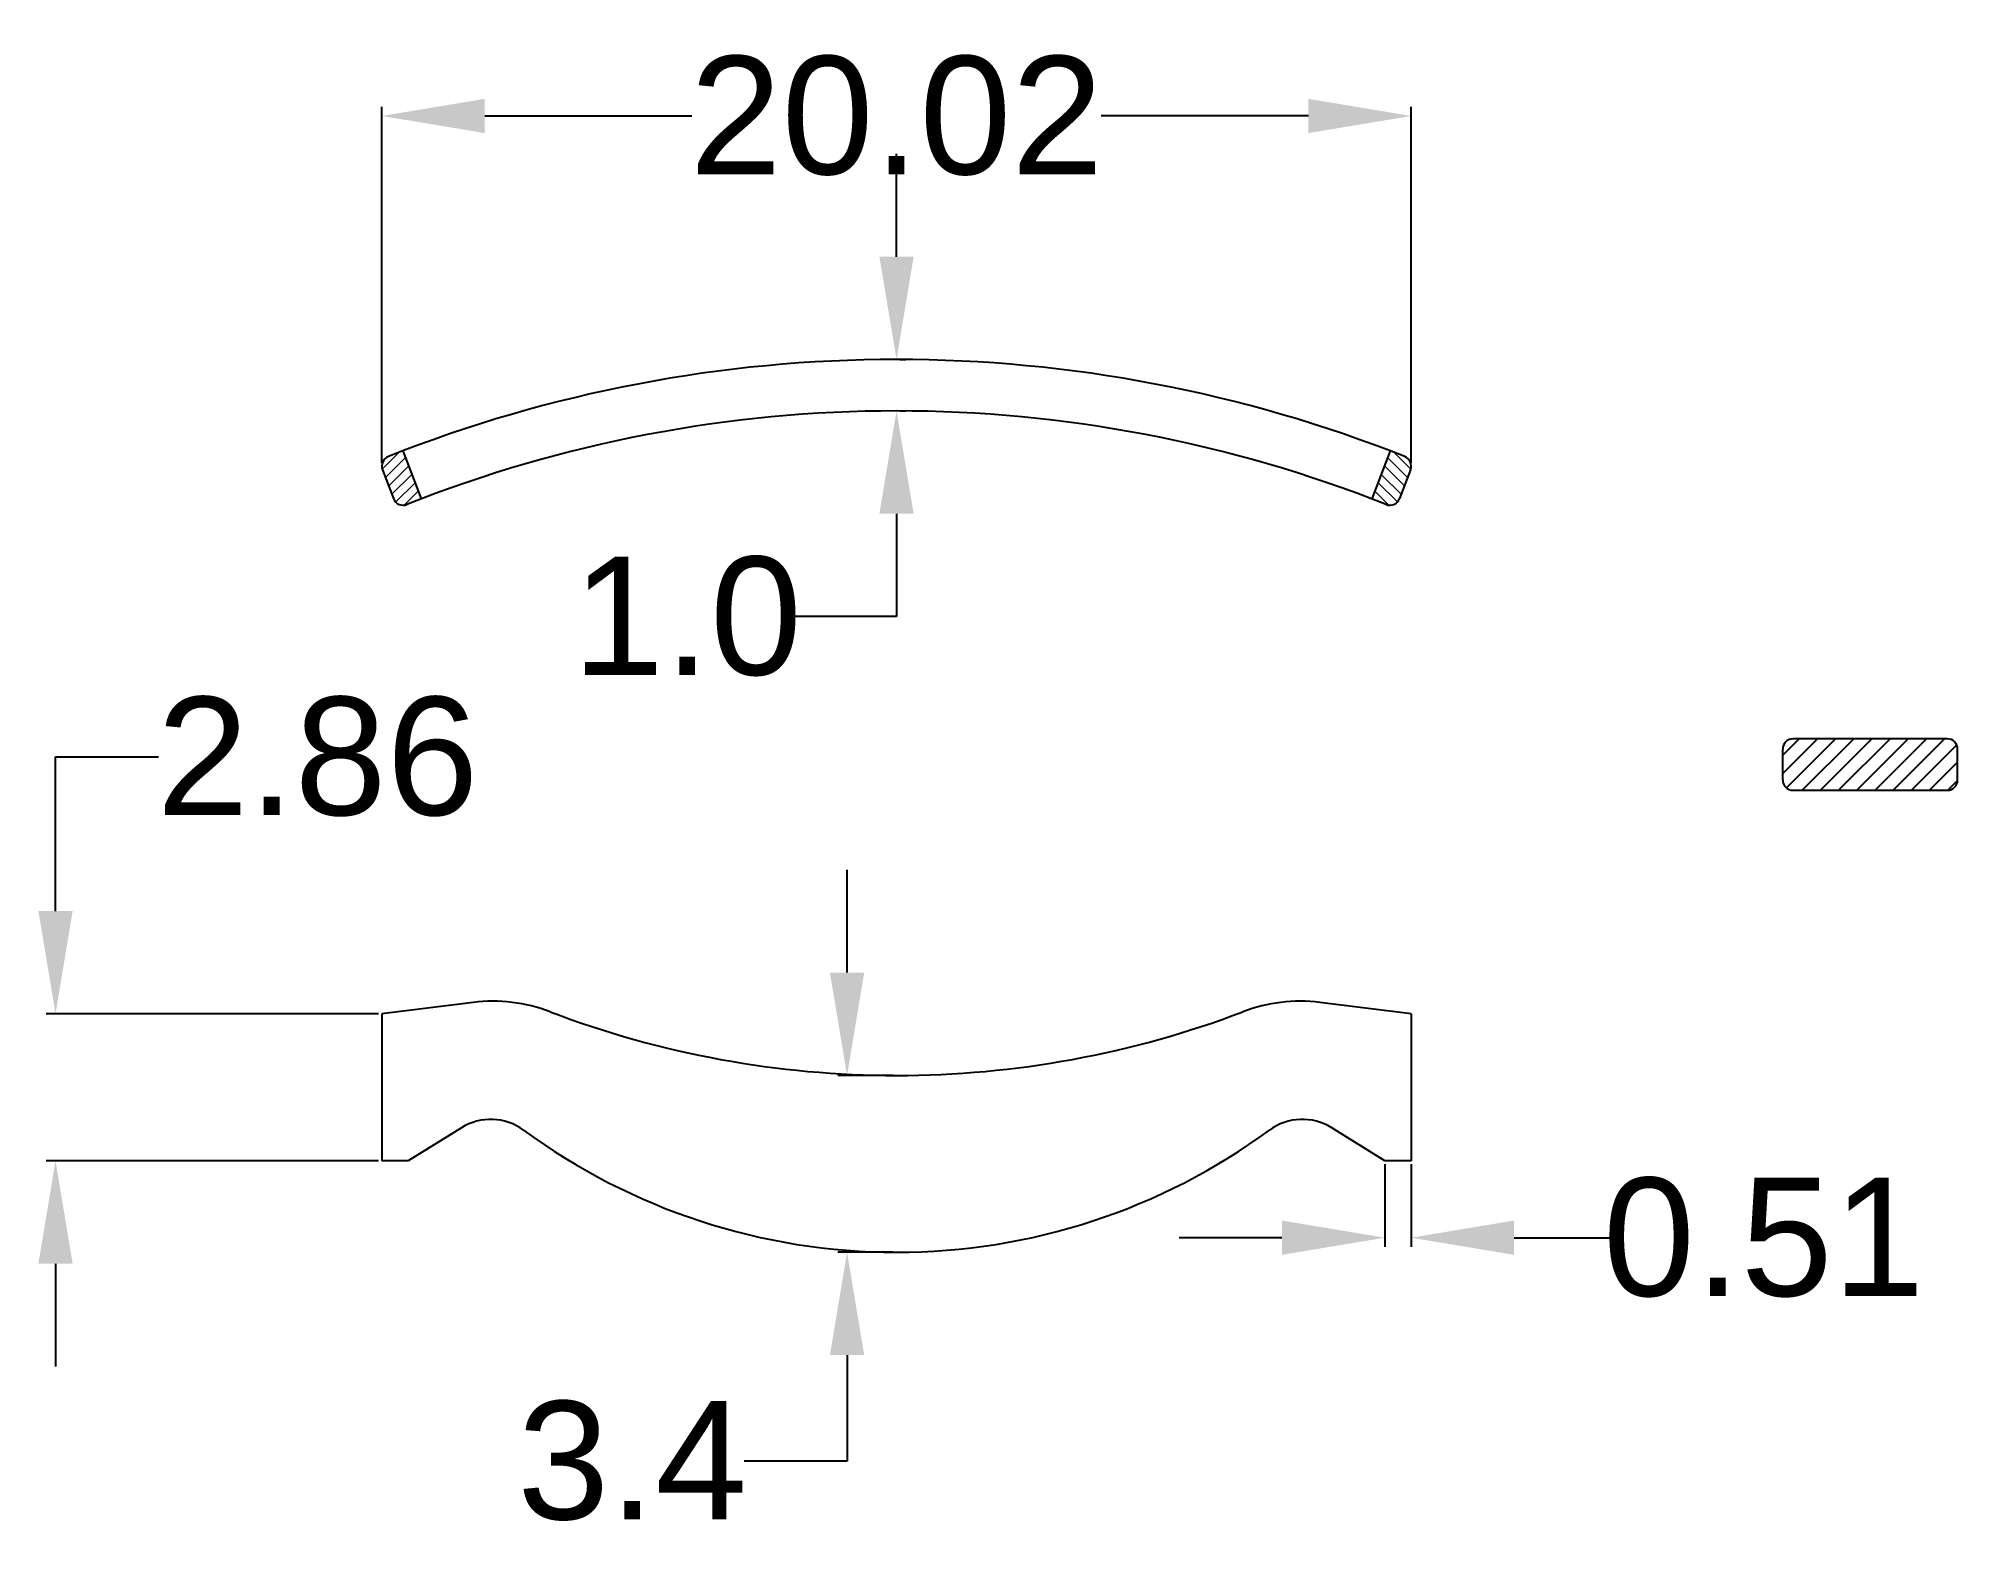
# Model space of a CAD drawing. Header units: millimetres. Extents: x 2675.6 to 2712.9, y 1670.8 to 1700.
import ezdxf

# ---------------------------------------------------------------- set-up
doc = ezdxf.new("R2010")
doc.units = ezdxf.units.MM
doc.styles.get("Standard").update_dxf_attribs({"font": 'arial.ttf'})
doc.dimstyles.new('Standard$0', dxfattribs={"dimtxt": 2.3, "dimasz": 2, "dimexe": 1, "dimexo": 1, "dimgap": 1, "dimtad": 0, "dimtih": 1, "dimtoh": 1, "dimdec": 1, "dimzin": 0, "dimdsep": 46, "dimtxsty": 'Standard', "dimcen": 0, "dimclrd": 4, "dimclre": 4, "dimclrt": 4, "dimadec": 1, "dimazin": 0, "dimtfac": 1, "dimtdec": 1, "dimtofl": 0, "dimtmove": 0, "dimatfit": 0, "dimfxl": 1, "dimtolj": 1, "dimtzin": 0, "dimarcsym": 0})

# ---------------------------------------------------------------- blocks, each defined once
blk = doc.blocks.new('*D7')
at = {"color": 0, "lineweight": -2, "transparency": 16777216}
for p, q in [((2675.948940597487, 1682.996646804823), (2675.948940597487, 1685.996646804822)), ((2675.948940597487, 1685.996646804822), (2677.948940597487, 1685.996646804822)), ((2682.231919092506, 1680.996646804823), (2675.768940597487, 1680.996646804823)), ((2682.231919092506, 1678.139510779703), (2675.768940597487, 1678.139510779703)), ((2675.948940597487, 1676.139510779703), (2675.948940597487, 1674.139510779703))]:
    blk.add_line(p, q, dxfattribs=at)
at = {"color": 0, "transparency": 16777216}
for points in [[(2675.615607264154, 1682.996646804823), (2676.282273930821, 1682.996646804823), (2675.948940597487, 1680.996646804823)], [(2675.615607264154, 1676.139510779703), (2676.282273930821, 1676.139510779703), (2675.948940597487, 1678.139510779703)]]:
    blk.add_solid(points, dxfattribs=at)
at = {"layer": 'Defpoints', "color": 0, "transparency": 16777216}
for p in [(2675.948940597487, 1680.996646804823), (2682.294419092506, 1680.996646804823), (2682.294419092506, 1678.139510779703)]:
    blk.add_point(p, dxfattribs=at)
at = {"color": 0, "lineweight": 9, "transparency": 16777216, "insert": (2681.044943326, 1685.996646804821), "char_height": 2.3, "attachment_point": 5}
blk.add_mtext('\\A1;2.86', dxfattribs=at)
blk = doc.blocks.new('*D8')
at = {"color": 0, "lineweight": -2, "transparency": 16777216}
for p, q in [((2682.294419092506, 1691.712631484552), (2682.294419092506, 1698.639609677128)), ((2684.294419092506, 1698.459609677128), (2688.323809139245, 1698.459609677128)), ((2700.310211464292, 1698.459609677128), (2696.280821417553, 1698.459609677128)), ((2702.310211464292, 1691.712631484552), (2702.310211464292, 1698.639609677128))]:
    blk.add_line(p, q, dxfattribs=at)
at = {"color": 0, "transparency": 16777216}
for points in [[(2684.294419092506, 1698.792943010461), (2684.294419092506, 1698.126276343795), (2682.294419092506, 1698.459609677128)], [(2700.310211464292, 1698.792943010461), (2700.310211464292, 1698.126276343795), (2702.310211464292, 1698.459609677128)]]:
    blk.add_solid(points, dxfattribs=at)
at = {"layer": 'Defpoints', "color": 0, "transparency": 16777216}
for p in [(2702.310211464292, 1698.459609677128), (2682.294419092506, 1691.650131484552), (2702.310211464292, 1691.650131484552)]:
    blk.add_point(p, dxfattribs=at)
at = {"color": 0, "lineweight": 9, "transparency": 16777216, "insert": (2692.302315278399, 1698.459609677128), "char_height": 2.3, "attachment_point": 5}
blk.add_mtext('\\A1;20.02', dxfattribs=at)
blk = doc.blocks.new('*D9')
at = {"color": 0, "lineweight": -2, "transparency": 16777216}
for p, q in [((2701.79659304684, 1678.077010779703), (2701.79659304684, 1676.465062531564)), ((2702.310211464291, 1678.077010779703), (2702.310211464291, 1676.465062531564)), ((2699.79659304684, 1676.645062531564), (2697.79659304684, 1676.645062531564)), ((2704.310211464291, 1676.645062531564), (2706.310211464291, 1676.645062531564))]:
    blk.add_line(p, q, dxfattribs=at)
at = {"color": 0, "transparency": 16777216}
for points in [[(2699.79659304684, 1676.978395864897), (2699.79659304684, 1676.311729198231), (2701.79659304684, 1676.645062531564)], [(2704.310211464291, 1676.978395864897), (2704.310211464291, 1676.311729198231), (2702.310211464291, 1676.645062531564)]]:
    blk.add_solid(points, dxfattribs=at)
at = {"layer": 'Defpoints', "color": 0, "transparency": 16777216}
for p in [(2701.79659304684, 1678.139510779703), (2702.310211464291, 1678.139510779703), (2702.310211464291, 1676.645062531564)]:
    blk.add_point(p, dxfattribs=at)
at = {"color": 0, "lineweight": 9, "transparency": 16777216, "insert": (2709.165388817633, 1676.645062531564), "char_height": 2.3, "attachment_point": 5}
blk.add_mtext('\\A1;0.51', dxfattribs=at)
blk = doc.blocks.new('*D10')
at = {"color": 0, "lineweight": -2, "transparency": 16777216}
for p, q in [((2692.302317454208, 1695.723413728507), (2692.302317454208, 1697.723413728507)), ((2692.364815278398, 1693.723413728507), (2692.482317454208, 1693.723413728507)), ((2692.364815278398, 1692.723413728507), (2692.482317454208, 1692.723413728507)), ((2692.302317454208, 1690.723413728507), (2692.302317454208, 1688.723413728507)), ((2692.302317454208, 1688.723413728507), (2690.302317454208, 1688.723413728507))]:
    blk.add_line(p, q, dxfattribs=at)
at = {"color": 0, "transparency": 16777216}
for points in [[(2691.968984120874, 1695.723413728507), (2692.635650787541, 1695.723413728507), (2692.302317454208, 1693.723413728507)], [(2691.968984120874, 1690.723413728507), (2692.635650787541, 1690.723413728507), (2692.302317454208, 1692.723413728507)]]:
    blk.add_solid(points, dxfattribs=at)
at = {"layer": 'Defpoints', "color": 0, "transparency": 16777216}
for p in [(2692.302315278398, 1693.723413728507), (2692.302315278398, 1692.723413728507), (2692.302317454208, 1692.723413728507)]:
    blk.add_point(p, dxfattribs=at)
at = {"color": 0, "lineweight": 9, "transparency": 16777216, "insert": (2688.230803129515, 1688.723413728505), "char_height": 2.3, "attachment_point": 5}
blk.add_mtext('\\A1;1.0', dxfattribs=at)
blk = doc.blocks.new('*D11')
at = {"color": 0, "lineweight": -2, "transparency": 16777216}
for p, q in [((2691.340195745874, 1681.800999803313), (2691.340195745874, 1683.800999803313)), ((2692.239814170861, 1679.800999803313), (2691.160195745874, 1679.800999803313)), ((2692.239813738503, 1676.360999803313), (2691.160195745874, 1676.360999803313)), ((2691.340195745874, 1674.360999803313), (2691.340195745874, 1672.302143028376)), ((2691.340195745874, 1672.302143028376), (2689.340195745874, 1672.302143028376))]:
    blk.add_line(p, q, dxfattribs=at)
at = {"color": 0, "transparency": 16777216}
for points in [[(2691.00686241254, 1681.800999803313), (2691.673529079207, 1681.800999803313), (2691.340195745874, 1679.800999803313)], [(2691.00686241254, 1674.360999803313), (2691.673529079207, 1674.360999803313), (2691.340195745874, 1676.360999803313)]]:
    blk.add_solid(points, dxfattribs=at)
at = {"layer": 'Defpoints', "color": 0, "transparency": 16777216}
for p in [(2692.302314170861, 1679.800999803313), (2691.340195745874, 1676.360999803313), (2692.302313738503, 1676.360999803313)]:
    blk.add_point(p, dxfattribs=at)
at = {"color": 0, "lineweight": 9, "transparency": 16777216, "insert": (2687.161996564428, 1672.302143028375), "char_height": 2.3, "attachment_point": 5}
blk.add_mtext('\\A1;3.4', dxfattribs=at)

msp = doc.modelspace()

# ---------------------------------------------------------------- hatches: boundary and pattern name
at = {"lineweight": 9}
h = msp.add_hatch(dxfattribs=at)
h.set_pattern_fill('ANSI31', color=1, scale=0.05, style=0)
h.set_pattern_definition([(45, (1310.127875275601, 1092.165854600558), (-0.1122532015133644, 0.1122532015133644), [])])
edge = h.paths.add_edge_path()
edge.add_line((2682.307678384829, 1691.578522071087), (2682.522520591836, 1691.018263526382))
edge.add_arc((2682.709261299511, 1691.089872939847), 0.2, 200.9803080868946, 291.6411199181894)
edge.add_arc((2692.302315278397, 1666.911296339192), 25.81211738931406, 110.9803080868833, 111.64111991819291, ccw=False)
edge.add_line((2683.060362345723, 1691.012161678633), (2682.702315278399, 1691.945865217012))
edge.add_arc((2692.302315278397, 1666.911296339192), 26.81211738931406, 110.9803080868834, 111.6262205366912)
edge.add_arc((2682.494419092506, 1691.650131484552), 0.2, 111.6262205366775, 200.9803080868946)
h = msp.add_hatch(dxfattribs=at)
h.set_pattern_fill('ANSI31', color=1, scale=0.05, style=0)
h.set_pattern_definition([(135, (4074.476755281193, 1092.165854600558), (0.1122532015133644, 0.1122532015133644), [])])
edge = h.paths.add_edge_path()
edge.add_line((2702.296952171967, 1691.578522071087), (2702.08210996496, 1691.018263526382))
edge.add_arc((2701.895369257283, 1691.089872939847), 0.2, 248.3588800818107, 339.0196919131054, ccw=False)
edge.add_arc((2692.302315278397, 1666.911296339192), 25.81211738931406, 428.3588800818071, 429.0196919131166)
edge.add_line((2701.544268211074, 1691.012161678633), (2701.902315278398, 1691.945865217012))
edge.add_arc((2692.302315278397, 1666.911296339192), 26.81211738931406, 428.3737794633088, 429.0196919131166, ccw=False)
edge.add_arc((2702.110211464291, 1691.650131484552), 0.2, 339.0196919131054, 428.3737794633225, ccw=False)
at = {"ltscale": 0.5}
h = msp.add_hatch(dxfattribs=at)
h.set_pattern_fill('ANSI31', color=1, scale=2)
h.set_pattern_definition([(45, (-2091.802361345948, 3073.995998787257), (-0.1767766952966369, 0.1767766952966369), [])])
h.paths.add_polyline_path([(2712.935548394305, 1686.147292493758, 0.4142135623730949), (2712.735548394305, 1686.347292493758), (2709.735548394305, 1686.347292493758, 0.414213562373073), (2709.535548394304, 1686.147292493758), (2709.535548394304, 1685.547292493758, 0.414213562373095), (2709.735548394305, 1685.347292493758), (2712.735548394305, 1685.347292493758, 0.414213562373095), (2712.935548394305, 1685.547292493758)])

# ---------------------------------------------------------------- linework, layer by layer
for p, q in [((2682.702315278398, 1691.945865217012), (2683.060362345723, 1691.012161678633)), ((2701.902315278398, 1691.945865217012), (2701.544268211074, 1691.012161678633)), ((2682.307678384829, 1691.578522071087), (2682.522520591836, 1691.018263526382)), ((2702.296952171967, 1691.578522071087), (2702.08210996496, 1691.018263526382)), ((2709.535548394304, 1685.547292493758), (2709.535548394304, 1686.147292493758)), ((2712.735548394305, 1686.347292493758), (2709.735548394305, 1686.347292493758)), ((2712.935548394305, 1685.547292493758), (2712.935548394305, 1686.147292493758)), ((2709.735548394305, 1685.347292493758), (2712.735548394305, 1685.347292493758)), ((2684.069833086236, 1681.219571863753), (2682.294419092505, 1680.996646804822)), ((2682.294419092505, 1680.996646804822), (2682.294419092505, 1678.139510779703)), ((2702.310211464291, 1680.996646804822), (2700.534797470559, 1681.219571863753)), ((2702.310211464291, 1680.996646804822), (2702.310211464291, 1678.139510779703)), ((2683.840776696916, 1678.783156814463), (2682.808037509955, 1678.139510779703)), ((2701.79659304684, 1678.139510779703), (2700.763853859879, 1678.783156814463)), ((2682.808037509955, 1678.139510779703), (2682.294419092505, 1678.139510779703)), ((2702.310211464291, 1678.139510779703), (2701.79659304684, 1678.139510779703))]:
    msp.add_line(p, q)
for centre, radius, start, end in [((2692.302315278397, 1666.911296339192), 26.81211738931406, 90, 111.6262205367377), ((2692.302315278397, 1666.911296339192), 26.81211738931406, 68.3737794633204, 90), ((2692.302315278397, 1666.911296339192), 25.81211738931406, 90, 111.641119918158), ((2692.302315278397, 1666.911296339192), 25.81211738931406, 68.358880081842, 90), ((2682.494419092506, 1691.650131484552), 0.2, 111.6262205366796, 200.9803080868548), ((2702.110211464291, 1691.650131484552), 0.2, 339.0196919131452, 68.3737794633204), ((2682.709261299511, 1691.089872939847), 0.2, 200.9803080868548, 291.641119918158), ((2701.895369257283, 1691.089872939847), 0.2, 248.358880081842, 339.0196919131452), ((2709.735548394305, 1686.147292493758), 0.2, 90, 180), ((2712.735548394305, 1686.147292493758), 0.2, 0, 90), ((2709.735548394305, 1685.547292493758), 0.2, 180, 270), ((2712.735548394305, 1685.547292493758), 0.2, 270, 0), ((2684.457629459116, 1678.131094011893), 3.112728942301028, 69.15684412525978, 97.1567357376064), ((2692.30231417086, 1698.735607997399), 18.93460819408657, 249.1568441288262, 270.0000033549073), ((2692.302316387106, 1698.735607991036), 18.93460818772442, 269.9999966485841, 290.8431558747402), ((2700.147001097681, 1678.131094011893), 3.112728942301858, 82.84326426239362, 110.8431558747402), ((2684.412016138634, 1677.866595032462), 1.07999999999991, 53.71279186231335, 121.9328777589987), ((2692.302315278395, 1688.612963450731), 12.25196364741885, 233.7127918623133, 270), ((2692.302315278397, 1688.612963450731), 12.2519636474192, 270, 306.2872081376867), ((2700.19261441816, 1677.866595032462), 1.080000000000244, 58.0671222408784, 126.2872081375564)]:
    msp.add_arc(centre, radius, start, end)

# ---------------------------------------------------------------- dimensions: what is measured, and where the dimension line sits
at = {"color": 3, "lineweight": 9}
dim = msp.add_linear_dim(base=(2702.310211464292, 1698.459609677128), p1=(2682.294419092506, 1691.650131484552), p2=(2702.310211464292, 1691.650131484552), dimstyle='Standard$0', override={"dimexe": 0.18, "dimexo": 0.0625, "dimgap": 0.09, "dimdec": 2, "dimcen": 0.09, "dimclrd": 0, "dimclre": 0, "dimclrt": 0, "dimtdec": 2, "dimatfit": 3, "dimfxl": 1.25}, dxfattribs=at)
dim.commit()
dim.dimension.update_dxf_attribs({"geometry": '*D8', "text_midpoint": (2692.302315278399, 1698.459609677128), "dimtype": 160})
dim = msp.add_linear_dim(base=(2692.302317454208, 1692.723413728507), p1=(2692.302315278397, 1693.723413728506), p2=(2692.302315278397, 1692.723413728506), angle=90, dimstyle='Standard$0', override={"dimexe": 0.18, "dimexo": 0.0625, "dimgap": 0.09, "dimcen": 0.09, "dimclrd": 0, "dimclre": 0, "dimclrt": 0, "dimtdec": 2, "dimatfit": 3, "dimfxl": 1.25}, dxfattribs=at)
dim.commit()
dim.dimension.update_dxf_attribs({"geometry": '*D10', "text_midpoint": (2688.230803129515, 1688.723413728505)})
for base, p1, p2, override, picture, middle in [((2675.948940597487, 1680.996646804823), (2682.294419092505, 1678.139510779703), (2682.294419092505, 1680.996646804822), {"dimexe": 0.18, "dimexo": 0.0625, "dimgap": 0.09, "dimdec": 2, "dimcen": 0.09, "dimclrd": 0, "dimclre": 0, "dimclrt": 0, "dimtdec": 2, "dimatfit": 3, "dimfxl": 1.25}, '*D7', (2681.044943326, 1685.996646804821)), ((2691.340195745874, 1676.360999803313), (2692.30231417086, 1679.800999803312), (2692.302313738503, 1676.360999803312), {"dimexe": 0.18, "dimexo": 0.0625, "dimgap": 0.09, "dimcen": 0.09, "dimclrd": 0, "dimclre": 0, "dimclrt": 0, "dimtdec": 2, "dimatfit": 3, "dimfxl": 1.25}, '*D11', (2687.161996564428, 1672.302143028375))]:
    dim = msp.add_linear_dim(base=base, p1=p1, p2=p2, angle=90, dimstyle='Standard$0', override=override, dxfattribs=at)
    dim.commit()
    dim.dimension.update_dxf_attribs({"geometry": picture, "text_midpoint": middle, "dimtype": 160})
dim = msp.add_linear_dim(base=(2702.310211464291, 1676.645062531564), p1=(2701.79659304684, 1678.139510779703), p2=(2702.310211464291, 1678.139510779703), dimstyle='Standard$0', override={"dimexe": 0.18, "dimexo": 0.0625, "dimgap": 0.09, "dimdec": 2, "dimcen": 0.09, "dimclrd": 0, "dimclre": 0, "dimclrt": 0, "dimtdec": 2, "dimatfit": 3, "dimfxl": 1.25}, dxfattribs=at)
dim.commit()
dim.dimension.update_dxf_attribs({"geometry": '*D9', "text_midpoint": (2709.165388817633, 1676.645062531564)})

doc.saveas('drawing.dxf')
